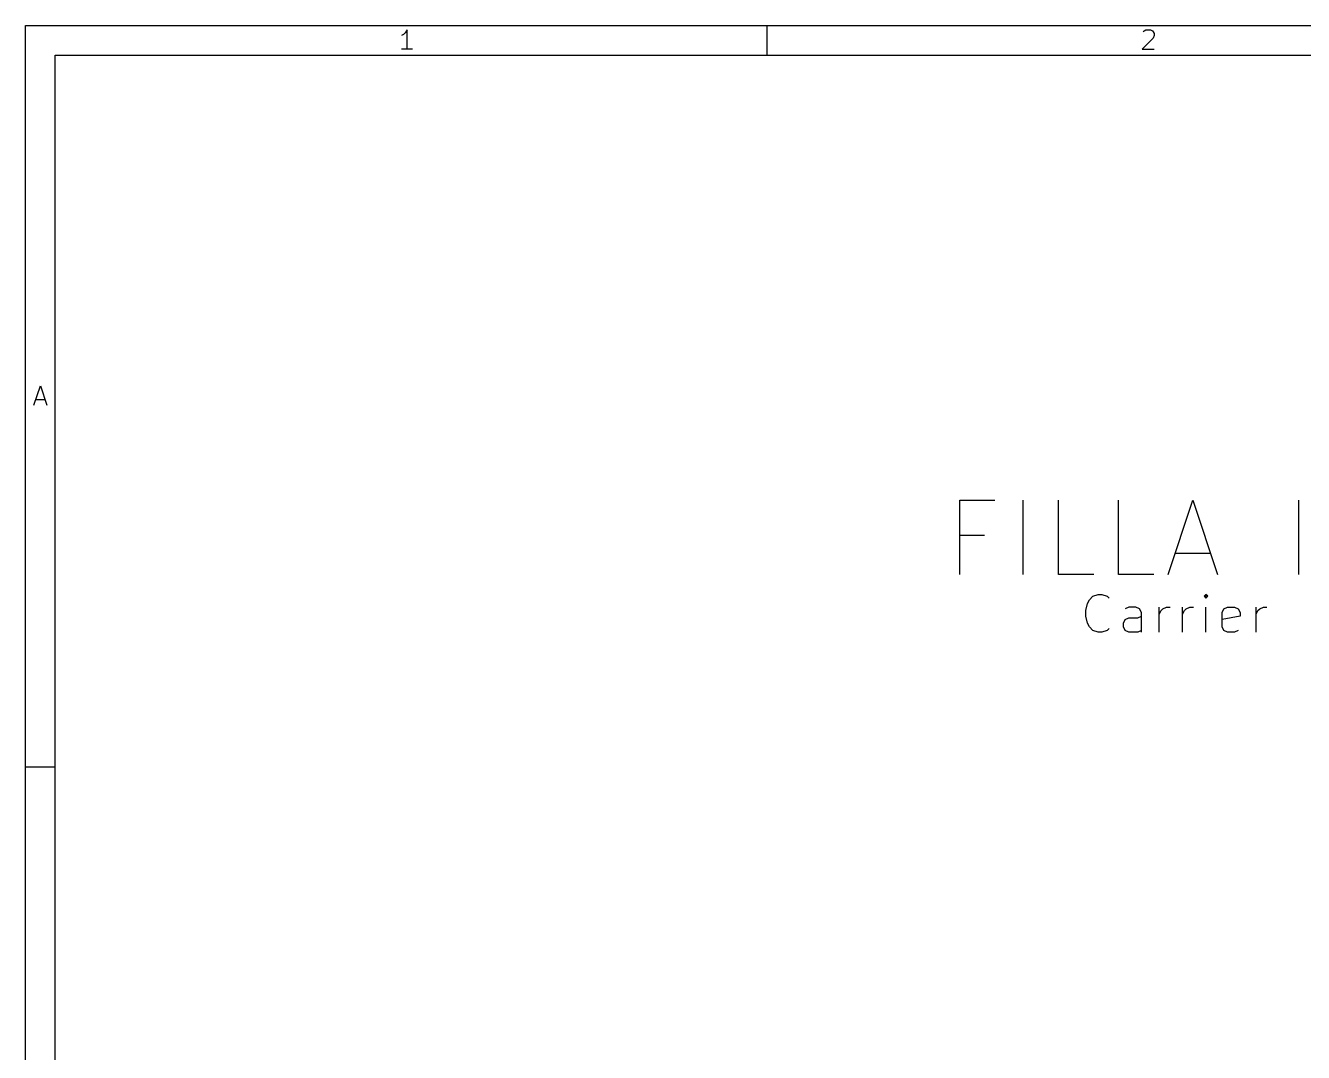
# Model space of a CAD drawing. Extents: x -0.4 to 16.1, y -11.3 to -0.4.
# Drawn here: x 0.394 to 3.786, y -3.12 to -0.394 of the extents above; entities that cross this region are included whole.
import ezdxf

# ---------------------------------------------------------------- set-up
doc = ezdxf.new("R2010")
doc.units = 0
doc.header["$MEASUREMENT"] = 0
doc.layers.add('BLUE3', color=171, linetype='CONTINUOUS')
doc.layers.add('RED2', color=1, linetype='CONTINUOUS')

msp = doc.modelspace()

# ---------------------------------------------------------------- linework, layer by layer
at = {"layer": 'BLUE3', "linetype": 'CONTINUOUS'}
for p, q in [((2.8731, -1.8508), (2.8731, -1.654)), ((2.8731, -1.654), (2.9668, -1.654)), ((3.0418, -1.8508), (3.0418, -1.654)), ((3.1355, -1.8508), (3.1355, -1.654)), ((3.2949, -1.8508), (3.2949, -1.654)), ((3.4261, -1.8508), (3.4918, -1.654)), ((3.4918, -1.654), (3.5574, -1.8508)), ((3.773, -1.8508), (3.773, -1.654)), ((2.9387, -1.7477), (2.8731, -1.7477)), ((3.4449, -1.7946), (3.5386, -1.7946)), ((3.2293, -1.8508), (3.1355, -1.8508)), ((3.3886, -1.8508), (3.2949, -1.8508)), ((3.2078, -1.9471), (3.2125, -1.9281)), ((3.2125, -1.9281), (3.2173, -1.9186)), ((3.2173, -1.9186), (3.2268, -1.909)), ((3.2268, -1.909), (3.2411, -1.9043)), ((3.2411, -1.9043), (3.2506, -1.9043)), ((3.2506, -1.9043), (3.2649, -1.909)), ((3.2649, -1.909), (3.2697, -1.9138)), ((3.5268, -1.9043), (3.522, -1.909)), ((3.522, -1.909), (3.5268, -1.9138)), ((3.5316, -1.909), (3.5268, -1.9043)), ((3.5268, -1.9043), (3.5268, -1.9138)), ((3.5268, -1.9138), (3.5316, -1.909)), ((3.2078, -1.9614), (3.2078, -1.9471)), ((3.2125, -1.9805), (3.2078, -1.9614)), ((3.322, -1.9376), (3.3125, -1.9424)), ((3.3125, -1.9709), (3.322, -1.9662)), ((3.3411, -1.9376), (3.322, -1.9376)), ((3.322, -1.9662), (3.3458, -1.9662)), ((3.3506, -1.9424), (3.3411, -1.9376)), ((3.3458, -1.9662), (3.3554, -1.9614)), ((3.3554, -1.9519), (3.3506, -1.9424)), ((3.3554, -2.0043), (3.3554, -1.9519)), ((3.403, -2.0043), (3.403, -1.9376)), ((3.403, -1.9566), (3.4078, -1.9471)), ((3.4078, -1.9471), (3.4125, -1.9424)), ((3.4125, -1.9424), (3.422, -1.9376)), ((3.422, -1.9376), (3.4316, -1.9376)), ((3.4649, -2.0043), (3.4649, -1.9376)), ((3.4649, -1.9566), (3.4697, -1.9471)), ((3.4697, -1.9471), (3.4744, -1.9424)), ((3.4744, -1.9424), (3.4839, -1.9376)), ((3.4839, -1.9376), (3.4935, -1.9376)), ((3.5268, -2.0043), (3.5268, -1.9376)), ((3.5697, -1.9519), (3.5744, -1.9424)), ((3.5697, -1.99), (3.5697, -1.9519)), ((3.6173, -1.9614), (3.5697, -1.9709)), ((3.5744, -1.9424), (3.5839, -1.9376)), ((3.5839, -1.9376), (3.603, -1.9376)), ((3.603, -1.9376), (3.6125, -1.9424)), ((3.6125, -1.9424), (3.6173, -1.9519)), ((3.6173, -1.9519), (3.6173, -1.9614)), ((3.6601, -2.0043), (3.6601, -1.9376)), ((3.6601, -1.9566), (3.6649, -1.9471)), ((3.6649, -1.9471), (3.6697, -1.9424)), ((3.6697, -1.9424), (3.6792, -1.9376)), ((3.6792, -1.9376), (3.6887, -1.9376)), ((3.2173, -1.99), (3.2125, -1.9805)), ((3.2268, -1.9995), (3.2173, -1.99)), ((3.2411, -2.0043), (3.2268, -1.9995)), ((3.2649, -1.9995), (3.2506, -2.0043)), ((3.2697, -1.9947), (3.2649, -1.9995)), ((3.3078, -1.9805), (3.3125, -1.9709)), ((3.3078, -1.99), (3.3078, -1.9805)), ((3.3125, -1.9995), (3.3078, -1.99)), ((3.322, -2.0043), (3.3125, -1.9995)), ((3.3554, -1.9995), (3.3458, -2.0043)), ((3.5744, -1.9995), (3.5697, -1.99)), ((3.5839, -2.0043), (3.5744, -1.9995)), ((3.6125, -1.9995), (3.603, -2.0043)), ((3.2506, -2.0043), (3.2411, -2.0043)), ((3.3458, -2.0043), (3.322, -2.0043)), ((3.603, -2.0043), (3.5839, -2.0043))]:
    msp.add_line(p, q, dxfattribs=at)
at = {"layer": 'RED2', "linetype": 'CONTINUOUS'}
for p, q in [((0.3937, -0.3937), (16.1413, -0.3937)), ((0.3937, -11.2993), (0.3937, -0.3937)), ((1.4062, -0.4053), (1.4013, -0.4126)), ((1.4062, -0.4564), (1.4062, -0.4053)), ((2.3622, -0.4724), (2.3622, -0.3937)), ((3.3625, -0.4077), (3.3674, -0.4053)), ((3.3674, -0.4053), (3.3796, -0.4053)), ((3.3796, -0.4053), (3.3845, -0.4077)), ((1.3965, -0.4174), (1.3916, -0.4199)), ((1.4013, -0.4126), (1.3965, -0.4174)), ((3.3869, -0.4272), (3.3576, -0.4564)), ((3.3601, -0.4101), (3.3625, -0.4077)), ((3.3845, -0.4077), (3.3869, -0.4101)), ((3.3869, -0.4101), (3.3893, -0.415)), ((3.3893, -0.4199), (3.3869, -0.4272)), ((3.3893, -0.415), (3.3893, -0.4199)), ((0.4724, -0.4724), (16.0626, -0.4724)), ((0.4724, -11.2206), (0.4724, -0.4724)), ((1.4208, -0.4564), (1.3916, -0.4564)), ((3.3576, -0.4564), (3.3893, -0.4564)), ((0.416, -1.4013), (0.4331, -1.3501)), ((0.4331, -1.3501), (0.4501, -1.4013)), ((0.4209, -1.3867), (0.4453, -1.3867)), ((0.3937, -2.3622), (0.4724, -2.3622))]:
    msp.add_line(p, q, dxfattribs=at)

doc.saveas('drawing.dxf')
